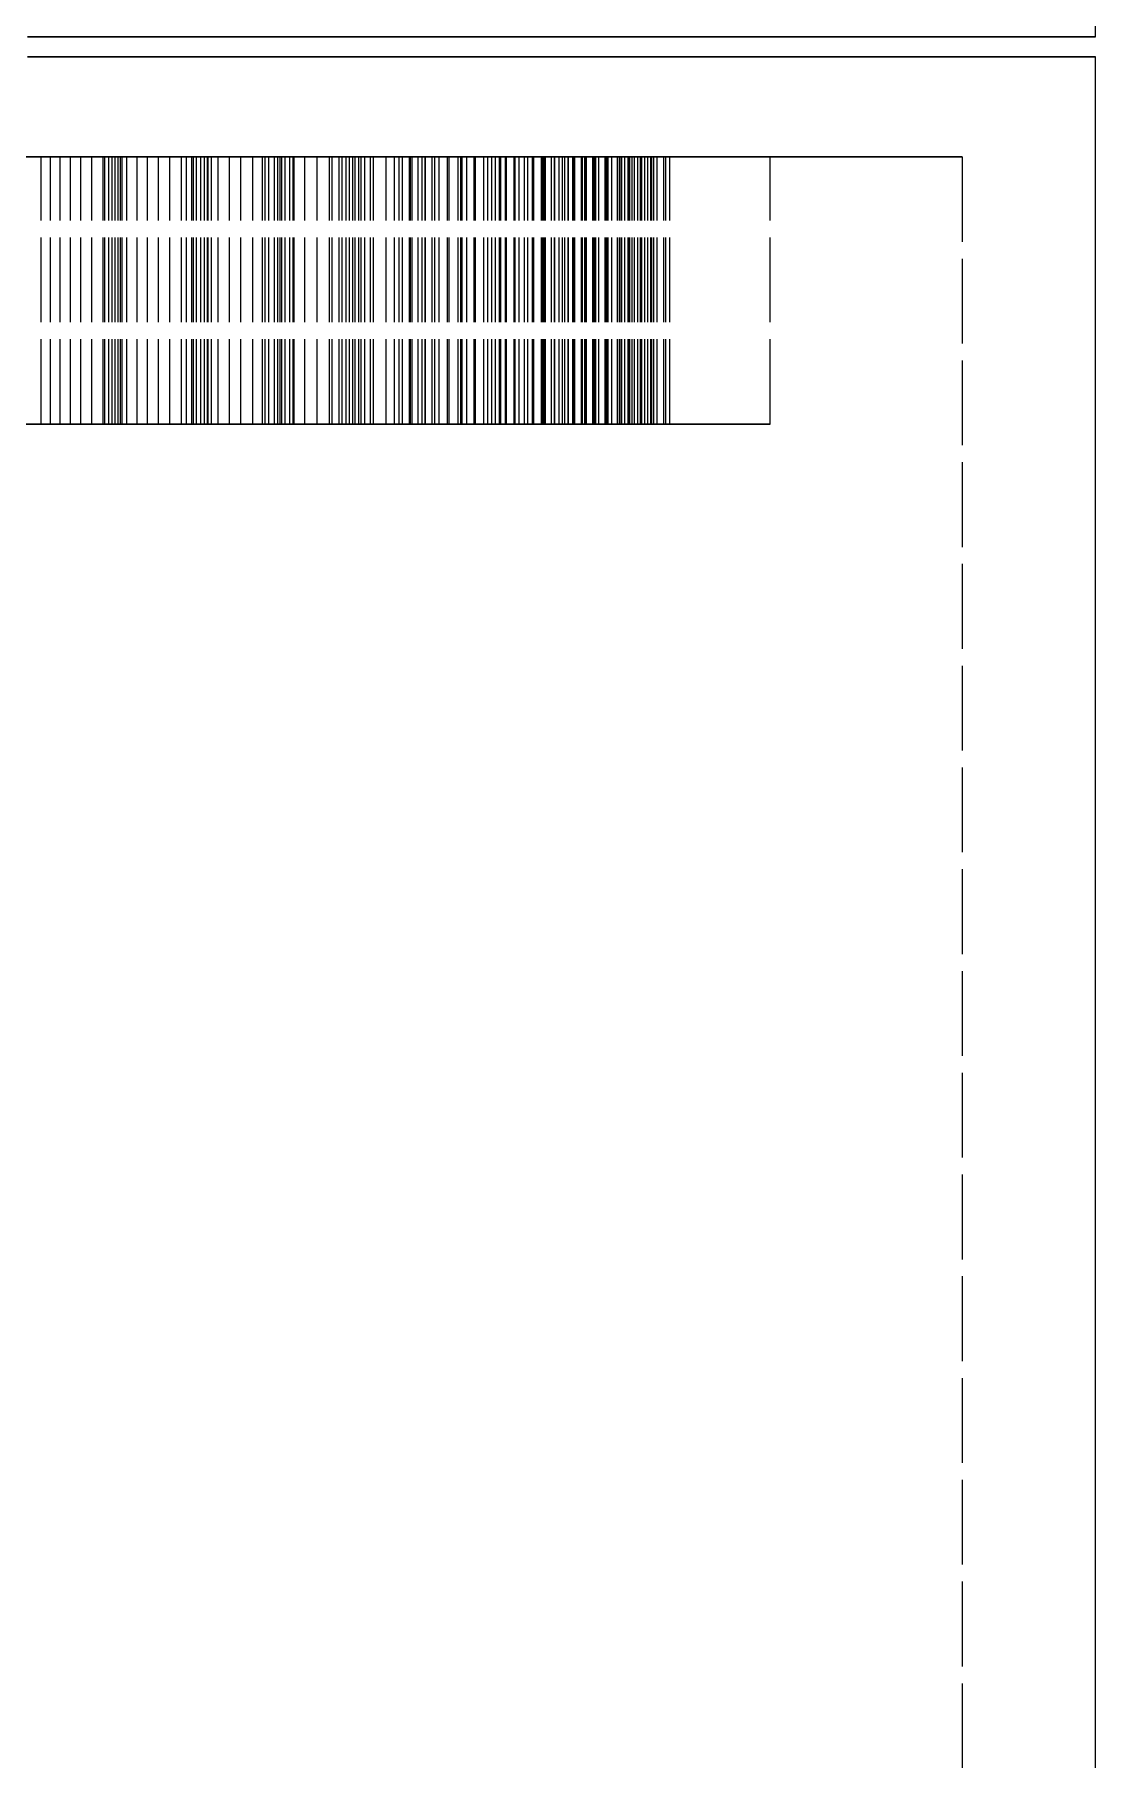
# Model space of a CAD drawing. Header units: millimetres. Extents: x -9 to 221, y -53 to 198.
# Drawn here: x 167.08 to 182.97, y -0.2 to 25.63 of the extents above; entities that cross this region are included whole.
import ezdxf

# ---------------------------------------------------------------- set-up
doc = ezdxf.new("R2010")
doc.units = ezdxf.units.MM
doc.linetypes.add('DASHED', pattern=[1.524, 1.27, -0.254])
doc.layers.add('HIDDEN', color=8, linetype='DASHED')
doc.layers.add('VISIBLE', color=7, linetype='CONTINUOUS')

msp = doc.modelspace()

# ---------------------------------------------------------------- linework, layer by layer
at = {"layer": 'HIDDEN'}
for points in [[(182.975, 25.6), (182.2131, 25.6), (181.45119, 25.6), (180.68929, 25.6), (179.92738, 25.6), (179.16548, 25.6), (178.40357, 25.6), (177.64167, 25.6), (176.87976, 25.6), (176.11786, 25.6), (175.35595, 25.6), (174.59405, 25.6), (173.83214, 25.6), (173.07024, 25.6), (172.30833, 25.6), (171.54643, 25.6), (170.78452, 25.6), (170.02262, 25.6), (169.26071, 25.6), (168.49881, 25.6), (167.7369, 25.6), (166.975, 25.6)], [(182.975, 25.3), (182.2131, 25.3), (181.45119, 25.3), (180.68929, 25.3), (179.92738, 25.3), (179.16548, 25.3), (178.40357, 25.3), (177.64167, 25.3), (176.87976, 25.3), (176.11786, 25.3), (175.35595, 25.3), (174.59405, 25.3), (173.83214, 25.3), (173.07024, 25.3), (172.30833, 25.3), (171.54643, 25.3), (170.78452, 25.3), (170.02262, 25.3), (169.26071, 25.3), (168.49881, 25.3), (167.7369, 25.3), (166.975, 25.3)], [(178.1, 23.8), (177.49286, 23.8), (176.88571, 23.8), (176.27857, 23.8), (175.67143, 23.8), (175.06429, 23.8), (174.45714, 23.8), (173.85, 23.8), (173.24286, 23.8), (172.63571, 23.8), (172.02857, 23.8), (171.42143, 23.8), (170.81429, 23.8), (170.20714, 23.8), (169.6, 23.8), (168.99286, 23.8), (168.38571, 23.8), (167.77857, 23.8), (167.17143, 23.8), (166.56429, 23.8)], [(166.82659, 23.8), (167.18015, 23.8)], [(167.18015, 23.8), (166.82659, 23.8)], [(166.86786, 23.8), (167.17143, 23.8), (167.475, 23.8), (167.77857, 23.8), (168.08214, 23.8), (168.38571, 23.8), (168.68929, 23.8), (168.99286, 23.8), (169.29643, 23.8), (169.6, 23.8), (169.90357, 23.8), (170.20714, 23.8), (170.51071, 23.8), (170.81429, 23.8), (171.11786, 23.8), (171.42143, 23.8), (171.725, 23.8), (172.02857, 23.8), (172.33214, 23.8), (172.63571, 23.8), (172.93929, 23.8), (173.24286, 23.8), (173.54643, 23.8), (173.85, 23.8), (174.15357, 23.8), (174.45714, 23.8), (174.76071, 23.8), (175.06429, 23.8), (175.36786, 23.8), (175.67143, 23.8), (175.975, 23.8), (176.27857, 23.8), (176.58214, 23.8), (176.88571, 23.8), (177.18929, 23.8), (177.49286, 23.8), (177.79643, 23.8), (178.1, 23.8)], [(167.00675, 23.8), (167.35595, 23.8), (167.70516, 23.8), (168.05437, 23.8), (168.40357, 23.8), (168.75278, 23.8), (169.10198, 23.8), (169.45119, 23.8), (169.8004, 23.8), (170.1496, 23.8), (170.49881, 23.8), (170.84802, 23.8), (171.19722, 23.8), (171.54643, 23.8), (171.89563, 23.8), (172.24484, 23.8), (172.59405, 23.8), (172.94325, 23.8), (173.29246, 23.8), (173.64167, 23.8), (173.99087, 23.8), (174.34008, 23.8), (174.68929, 23.8), (175.03849, 23.8), (175.3877, 23.8), (175.7369, 23.8), (176.08611, 23.8), (176.43532, 23.8), (176.78452, 23.8), (177.13373, 23.8), (177.48294, 23.8), (177.83214, 23.8), (178.18135, 23.8), (178.53056, 23.8), (178.87976, 23.8), (179.22897, 23.8), (179.57817, 23.8), (179.92738, 23.8), (180.27659, 23.8), (180.62579, 23.8), (180.975, 23.8)], [(180.975, 23.8), (180.27659, 23.8), (179.57817, 23.8), (178.87976, 23.8), (178.18135, 23.8), (177.48294, 23.8), (176.78452, 23.8), (176.08611, 23.8), (175.3877, 23.8), (174.68929, 23.8), (173.99087, 23.8), (173.29246, 23.8), (172.59405, 23.8), (171.89563, 23.8), (171.19722, 23.8), (170.49881, 23.8), (169.8004, 23.8), (169.10198, 23.8), (168.40357, 23.8), (167.70516, 23.8), (167.00675, 23.8)], [(167.18015, 23.8), (167.31928, 23.8)], [(167.31928, 23.8), (167.18015, 23.8)], [(167.18015, 19.8), (167.18015, 23.8)], [(167.18015, 19.8), (167.18015, 23.8)], [(167.31928, 23.8), (167.46549, 23.8)], [(167.46549, 23.8), (167.31928, 23.8)], [(167.31928, 19.8), (167.31928, 23.8)], [(167.31928, 19.8), (167.31928, 23.8)], [(167.46549, 23.8), (167.6181, 23.8)], [(167.6181, 23.8), (167.46549, 23.8)], [(167.46549, 19.8), (167.46549, 23.8)], [(167.46549, 19.8), (167.46549, 23.8)], [(167.6181, 23.8), (167.77664, 23.8)], [(167.77664, 23.8), (167.6181, 23.8)], [(167.6181, 19.8), (167.6181, 23.8)], [(167.6181, 19.8), (167.6181, 23.8)], [(167.77664, 23.8), (167.94074, 23.8)], [(167.94074, 23.8), (167.77664, 23.8)], [(167.77664, 19.8), (167.77664, 23.8)], [(167.77664, 19.8), (167.77664, 23.8)], [(167.94074, 23.8), (168.11011, 23.8)], [(168.11011, 23.8), (167.94074, 23.8)], [(167.94074, 19.8), (167.94074, 23.8)], [(167.94074, 19.8), (167.94074, 23.8)], [(168.11011, 23.8), (168.39578, 23.8)], [(168.39578, 23.8), (168.11011, 23.8)], [(168.11011, 19.8), (168.11011, 23.8)], [(168.11011, 19.8), (168.11011, 23.8)], [(168.19208, 23.8), (168.13211, 23.8)], [(168.13211, 23.8), (168.46599, 23.8)], [(168.46599, 23.8), (168.13211, 23.8)], [(168.13211, 23.8), (168.19208, 23.8)], [(168.13211, 19.8), (168.13211, 23.8)], [(168.13211, 19.8), (168.13211, 23.8)], [(168.24504, 23.8), (168.19208, 23.8)], [(168.19208, 23.8), (168.24504, 23.8)], [(168.19208, 19.8), (168.19208, 23.8)], [(168.19208, 19.8), (168.19208, 23.8)], [(168.29156, 23.8), (168.24504, 23.8)], [(168.24504, 23.8), (168.29156, 23.8)], [(168.24504, 19.8), (168.24504, 23.8)], [(168.24504, 19.8), (168.24504, 23.8)], [(168.33202, 23.8), (168.29156, 23.8)], [(168.29156, 23.8), (168.33202, 23.8)], [(168.29156, 19.8), (168.29156, 23.8)], [(168.29156, 19.8), (168.29156, 23.8)], [(168.36669, 23.8), (168.33202, 23.8)], [(168.33202, 23.8), (168.36669, 23.8)], [(168.33202, 19.8), (168.33202, 23.8)], [(168.33202, 19.8), (168.33202, 23.8)], [(168.39578, 23.8), (168.36669, 23.8)], [(168.36669, 23.8), (168.39578, 23.8)], [(168.36669, 19.8), (168.36669, 23.8)], [(168.36669, 19.8), (168.36669, 23.8)], [(168.39578, 19.8), (168.39578, 23.8)], [(168.39578, 19.8), (168.39578, 23.8)], [(168.46599, 23.8), (168.6171, 23.8)], [(168.6171, 23.8), (168.46599, 23.8)], [(168.46599, 19.8), (168.46599, 23.8)], [(168.46599, 19.8), (168.46599, 23.8)], [(168.6171, 23.8), (168.77486, 23.8)], [(168.77486, 23.8), (168.6171, 23.8)], [(168.6171, 19.8), (168.6171, 23.8)], [(168.6171, 19.8), (168.6171, 23.8)], [(168.77486, 23.8), (168.93862, 23.8)], [(168.93862, 23.8), (168.77486, 23.8)], [(168.77486, 19.8), (168.77486, 23.8)], [(168.77486, 19.8), (168.77486, 23.8)], [(168.93862, 23.8), (169.10794, 23.8)], [(169.10794, 23.8), (168.93862, 23.8)], [(168.93862, 19.8), (168.93862, 23.8)], [(168.93862, 19.8), (168.93862, 23.8)], [(169.10794, 23.8), (169.28246, 23.8)], [(169.28246, 23.8), (169.10794, 23.8)], [(169.10794, 19.8), (169.10794, 23.8)], [(169.10794, 19.8), (169.10794, 23.8)], [(169.28246, 23.8), (169.46189, 23.8)], [(169.46189, 23.8), (169.28246, 23.8)], [(169.28246, 19.8), (169.28246, 23.8)], [(169.28246, 19.8), (169.28246, 23.8)], [(169.43631, 23.8), (169.3595, 23.8)], [(169.3595, 23.8), (169.67086, 23.8)], [(169.67086, 23.8), (169.3595, 23.8)], [(169.3595, 23.8), (169.43631, 23.8)], [(169.3595, 19.8), (169.3595, 23.8)], [(169.3595, 19.8), (169.3595, 23.8)], [(169.50655, 23.8), (169.43631, 23.8)], [(169.43631, 23.8), (169.50655, 23.8)], [(169.43631, 19.8), (169.43631, 23.8)], [(169.43631, 19.8), (169.43631, 23.8)], [(169.46189, 23.8), (169.73001, 23.8)], [(169.73001, 23.8), (169.46189, 23.8)], [(169.46189, 19.8), (169.46189, 23.8)], [(169.46189, 19.8), (169.46189, 23.8)], [(169.57074, 23.8), (169.50655, 23.8)], [(169.50655, 23.8), (169.57074, 23.8)], [(169.50655, 19.8), (169.50655, 23.8)], [(169.50655, 19.8), (169.50655, 23.8)], [(169.62923, 23.8), (169.57074, 23.8)], [(169.57074, 23.8), (169.62923, 23.8)], [(169.57074, 19.8), (169.57074, 23.8)], [(169.57074, 19.8), (169.57074, 23.8)], [(169.68225, 23.8), (169.62923, 23.8)], [(169.62923, 23.8), (169.68225, 23.8)], [(169.62923, 19.8), (169.62923, 23.8)], [(169.62923, 19.8), (169.62923, 23.8)], [(169.67086, 23.8), (169.83266, 23.8)], [(169.83266, 23.8), (169.67086, 23.8)], [(169.67086, 19.8), (169.67086, 23.8)], [(169.67086, 19.8), (169.67086, 23.8)], [(169.73001, 23.8), (169.68225, 23.8)], [(169.68225, 23.8), (169.73001, 23.8)], [(169.68225, 19.8), (169.68225, 23.8)], [(169.68225, 19.8), (169.68225, 23.8)], [(169.73001, 19.8), (169.73001, 23.8)], [(169.73001, 19.8), (169.73001, 23.8)], [(169.83266, 23.8), (170.00062, 23.8)], [(170.00062, 23.8), (169.83266, 23.8)], [(169.83266, 19.8), (169.83266, 23.8)], [(169.83266, 19.8), (169.83266, 23.8)], [(170.00062, 23.8), (170.17415, 23.8)], [(170.17415, 23.8), (170.00062, 23.8)], [(170.00062, 19.8), (170.00062, 23.8)], [(170.00062, 19.8), (170.00062, 23.8)], [(170.17415, 23.8), (170.3528, 23.8)], [(170.3528, 23.8), (170.17415, 23.8)], [(170.17415, 19.8), (170.17415, 23.8)], [(170.17415, 19.8), (170.17415, 23.8)], [(170.3528, 23.8), (170.53624, 23.8)], [(170.53624, 23.8), (170.3528, 23.8)], [(170.3528, 19.8), (170.3528, 23.8)], [(170.3528, 19.8), (170.3528, 23.8)], [(170.59129, 23.8), (170.4983, 23.8)], [(170.4983, 23.8), (170.78447, 23.8)], [(170.78447, 23.8), (170.4983, 23.8)], [(170.4983, 23.8), (170.59129, 23.8)], [(170.4983, 19.8), (170.4983, 23.8)], [(170.4983, 19.8), (170.4983, 23.8)], [(170.53624, 23.8), (170.7242, 23.8)], [(170.7242, 23.8), (170.53624, 23.8)], [(170.53624, 19.8), (170.53624, 23.8)], [(170.53624, 19.8), (170.53624, 23.8)], [(170.67821, 23.8), (170.59129, 23.8)], [(170.59129, 23.8), (170.67821, 23.8)], [(170.59129, 19.8), (170.59129, 23.8)], [(170.59129, 19.8), (170.59129, 23.8)], [(170.75952, 23.8), (170.67821, 23.8)], [(170.67821, 23.8), (170.75952, 23.8)], [(170.67821, 19.8), (170.67821, 23.8)], [(170.67821, 19.8), (170.67821, 23.8)], [(170.7242, 23.8), (170.97249, 23.8)], [(170.97249, 23.8), (170.7242, 23.8)], [(170.7242, 19.8), (170.7242, 23.8)], [(170.7242, 19.8), (170.7242, 23.8)], [(170.83554, 23.8), (170.75952, 23.8)], [(170.75952, 23.8), (170.83554, 23.8)], [(170.75952, 19.8), (170.75952, 23.8)], [(170.75952, 19.8), (170.75952, 23.8)], [(170.78447, 23.8), (170.95558, 23.8)], [(170.95558, 23.8), (170.78447, 23.8)], [(170.78447, 19.8), (170.78447, 23.8)], [(170.78447, 19.8), (170.78447, 23.8)], [(170.90647, 23.8), (170.83554, 23.8)], [(170.83554, 23.8), (170.90647, 23.8)], [(170.83554, 19.8), (170.83554, 23.8)], [(170.83554, 19.8), (170.83554, 23.8)], [(170.97249, 23.8), (170.90647, 23.8)], [(170.90647, 23.8), (170.97249, 23.8)], [(170.90647, 19.8), (170.90647, 23.8)], [(170.90647, 19.8), (170.90647, 23.8)], [(170.95558, 23.8), (171.13232, 23.8)], [(171.13232, 23.8), (170.95558, 23.8)], [(170.95558, 19.8), (170.95558, 23.8)], [(170.95558, 19.8), (170.95558, 23.8)], [(170.97249, 19.8), (170.97249, 23.8)], [(170.97249, 19.8), (170.97249, 23.8)], [(171.13232, 23.8), (171.31412, 23.8)], [(171.31412, 23.8), (171.13232, 23.8)], [(171.13232, 19.8), (171.13232, 23.8)], [(171.13232, 19.8), (171.13232, 23.8)], [(171.31412, 23.8), (171.50058, 23.8)], [(171.50058, 23.8), (171.31412, 23.8)], [(171.31412, 19.8), (171.31412, 23.8)], [(171.31412, 19.8), (171.31412, 23.8)], [(171.50058, 23.8), (171.69138, 23.8)], [(171.69138, 23.8), (171.50058, 23.8)], [(171.50058, 19.8), (171.50058, 23.8)], [(171.50058, 19.8), (171.50058, 23.8)], [(171.64717, 23.8), (171.53878, 23.8)], [(171.53878, 23.8), (171.79733, 23.8)], [(171.79733, 23.8), (171.53878, 23.8)], [(171.53878, 23.8), (171.64717, 23.8)], [(171.53878, 19.8), (171.53878, 23.8)], [(171.53878, 19.8), (171.53878, 23.8)], [(171.75003, 23.8), (171.64717, 23.8)], [(171.64717, 23.8), (171.75003, 23.8)], [(171.64717, 19.8), (171.64717, 23.8)], [(171.64717, 19.8), (171.64717, 23.8)], [(171.69138, 23.8), (171.88626, 23.8)], [(171.88626, 23.8), (171.69138, 23.8)], [(171.69138, 19.8), (171.69138, 23.8)], [(171.69138, 19.8), (171.69138, 23.8)], [(171.84776, 23.8), (171.75003, 23.8)], [(171.75003, 23.8), (171.84776, 23.8)], [(171.75003, 19.8), (171.75003, 23.8)], [(171.75003, 19.8), (171.75003, 23.8)], [(171.79733, 23.8), (171.97629, 23.8)], [(171.97629, 23.8), (171.79733, 23.8)], [(171.79733, 19.8), (171.79733, 23.8)], [(171.79733, 19.8), (171.79733, 23.8)], [(171.94065, 23.8), (171.84776, 23.8)], [(171.84776, 23.8), (171.94065, 23.8)], [(171.84776, 19.8), (171.84776, 23.8)], [(171.84776, 19.8), (171.84776, 23.8)], [(171.88626, 23.8), (172.11262, 23.8)], [(172.11262, 23.8), (171.88626, 23.8)], [(171.88626, 19.8), (171.88626, 23.8)], [(171.88626, 19.8), (171.88626, 23.8)], [(172.02889, 23.8), (171.94065, 23.8)], [(171.94065, 23.8), (172.02889, 23.8)], [(171.94065, 19.8), (171.94065, 23.8)], [(171.94065, 19.8), (171.94065, 23.8)], [(171.97629, 23.8), (172.16029, 23.8)], [(172.16029, 23.8), (171.97629, 23.8)], [(171.97629, 19.8), (171.97629, 23.8)], [(171.97629, 19.8), (171.97629, 23.8)], [(172.11262, 23.8), (172.02889, 23.8)], [(172.02889, 23.8), (172.11262, 23.8)], [(172.02889, 19.8), (172.02889, 23.8)], [(172.02889, 19.8), (172.02889, 23.8)], [(172.11262, 19.8), (172.11262, 23.8)], [(172.11262, 19.8), (172.11262, 23.8)], [(172.16029, 23.8), (172.34882, 23.8)], [(172.34882, 23.8), (172.16029, 23.8)], [(172.16029, 19.8), (172.16029, 23.8)], [(172.16029, 19.8), (172.16029, 23.8)], [(172.34882, 23.8), (172.5415, 23.8)], [(172.5415, 23.8), (172.34882, 23.8)], [(172.34882, 19.8), (172.34882, 23.8)], [(172.34882, 19.8), (172.34882, 23.8)], [(172.59493, 23.8), (172.47208, 23.8)], [(172.47208, 23.8), (172.70079, 23.8)], [(172.70079, 23.8), (172.47208, 23.8)], [(172.47208, 23.8), (172.59493, 23.8)], [(172.47208, 19.8), (172.47208, 23.8)], [(172.47208, 19.8), (172.47208, 23.8)], [(172.5415, 23.8), (172.73803, 23.8)], [(172.73803, 23.8), (172.5415, 23.8)], [(172.5415, 19.8), (172.5415, 23.8)], [(172.5415, 19.8), (172.5415, 23.8)], [(172.71285, 23.8), (172.59493, 23.8)], [(172.59493, 23.8), (172.71285, 23.8)], [(172.59493, 19.8), (172.59493, 23.8)], [(172.59493, 19.8), (172.59493, 23.8)], [(172.70079, 23.8), (172.88608, 23.8)], [(172.88608, 23.8), (172.70079, 23.8)], [(172.70079, 19.8), (172.70079, 23.8)], [(172.70079, 19.8), (172.70079, 23.8)], [(172.82618, 23.8), (172.71285, 23.8)], [(172.71285, 23.8), (172.82618, 23.8)], [(172.71285, 19.8), (172.71285, 23.8)], [(172.71285, 19.8), (172.71285, 23.8)], [(172.73803, 23.8), (172.93818, 23.8)], [(172.93818, 23.8), (172.73803, 23.8)], [(172.73803, 19.8), (172.73803, 23.8)], [(172.73803, 19.8), (172.73803, 23.8)], [(172.93516, 23.8), (172.82618, 23.8)], [(172.82618, 23.8), (172.93516, 23.8)], [(172.82618, 19.8), (172.82618, 23.8)], [(172.82618, 19.8), (172.82618, 23.8)], [(172.88608, 23.8), (173.07578, 23.8)], [(173.07578, 23.8), (172.88608, 23.8)], [(172.88608, 19.8), (172.88608, 23.8)], [(172.88608, 19.8), (172.88608, 23.8)], [(173.03995, 23.8), (172.93516, 23.8)], [(172.93516, 23.8), (173.03995, 23.8)], [(172.93516, 19.8), (172.93516, 23.8)], [(172.93516, 19.8), (172.93516, 23.8)], [(172.93818, 23.8), (173.14065, 23.8)], [(173.14065, 23.8), (172.93818, 23.8)], [(172.93818, 19.8), (172.93818, 23.8)], [(172.93818, 19.8), (172.93818, 23.8)], [(173.14065, 23.8), (173.03995, 23.8)], [(173.03995, 23.8), (173.14065, 23.8)], [(173.03995, 19.8), (173.03995, 23.8)], [(173.03995, 19.8), (173.03995, 23.8)], [(173.07578, 23.8), (173.26943, 23.8)], [(173.26943, 23.8), (173.07578, 23.8)], [(173.07578, 19.8), (173.07578, 23.8)], [(173.07578, 19.8), (173.07578, 23.8)], [(173.14065, 19.8), (173.14065, 23.8)], [(173.14065, 19.8), (173.14065, 23.8)], [(173.26943, 23.8), (173.46668, 23.8)], [(173.46668, 23.8), (173.26943, 23.8)], [(173.26943, 19.8), (173.26943, 23.8)], [(173.26943, 19.8), (173.26943, 23.8)], [(173.42649, 23.8), (173.29022, 23.8)], [(173.29022, 23.8), (173.48715, 23.8)], [(173.48715, 23.8), (173.29022, 23.8)], [(173.29022, 23.8), (173.42649, 23.8)], [(173.29022, 19.8), (173.29022, 23.8)], [(173.29022, 19.8), (173.29022, 23.8)], [(173.55846, 23.8), (173.42649, 23.8)], [(173.42649, 23.8), (173.55846, 23.8)], [(173.42649, 19.8), (173.42649, 23.8)], [(173.42649, 19.8), (173.42649, 23.8)], [(173.46668, 23.8), (173.66726, 23.8)], [(173.66726, 23.8), (173.46668, 23.8)], [(173.46668, 19.8), (173.46668, 23.8)], [(173.46668, 19.8), (173.46668, 23.8)], [(173.48715, 23.8), (173.67718, 23.8)], [(173.67718, 23.8), (173.48715, 23.8)], [(173.48715, 19.8), (173.48715, 23.8)], [(173.48715, 19.8), (173.48715, 23.8)], [(173.68642, 23.8), (173.55846, 23.8)], [(173.55846, 23.8), (173.68642, 23.8)], [(173.55846, 19.8), (173.55846, 23.8)], [(173.55846, 19.8), (173.55846, 23.8)], [(173.66726, 23.8), (173.87096, 23.8)], [(173.87096, 23.8), (173.66726, 23.8)], [(173.66726, 19.8), (173.66726, 23.8)], [(173.66726, 19.8), (173.66726, 23.8)], [(173.67718, 23.8), (173.87096, 23.8)], [(173.87096, 23.8), (173.67718, 23.8)], [(173.67718, 19.8), (173.67718, 23.8)], [(173.67718, 19.8), (173.67718, 23.8)], [(173.81055, 23.8), (173.68642, 23.8)], [(173.68642, 23.8), (173.81055, 23.8)], [(173.68642, 19.8), (173.68642, 23.8)], [(173.68642, 19.8), (173.68642, 23.8)], [(173.931, 23.8), (173.81055, 23.8)], [(173.81055, 23.8), (173.931, 23.8)], [(173.81055, 19.8), (173.81055, 23.8)], [(173.81055, 19.8), (173.81055, 23.8)], [(173.87096, 23.8), (174.04783, 23.8)], [(173.87096, 23.8), (174.06807, 23.8)], [(174.06807, 23.8), (173.87096, 23.8)], [(174.04783, 23.8), (173.87096, 23.8)], [(173.87096, 19.8), (173.87096, 23.8)], [(173.87096, 19.8), (173.87096, 23.8)], [(173.87096, 19.8), (173.87096, 23.8)], [(173.87096, 19.8), (173.87096, 23.8)], [(174.04783, 23.8), (173.931, 23.8)], [(173.931, 23.8), (174.04783, 23.8)], [(173.931, 19.8), (173.931, 23.8)], [(173.931, 19.8), (173.931, 23.8)], [(174.13476, 23.8), (173.98623, 23.8)], [(173.98623, 23.8), (174.1497, 23.8)], [(174.1497, 23.8), (173.98623, 23.8)], [(173.98623, 23.8), (174.13476, 23.8)], [(173.98623, 19.8), (173.98623, 23.8)], [(173.98623, 19.8), (173.98623, 23.8)], [(174.04783, 19.8), (174.04783, 23.8)], [(174.04783, 19.8), (174.04783, 23.8)], [(174.06807, 23.8), (174.26822, 23.8)], [(174.26822, 23.8), (174.06807, 23.8)], [(174.06807, 19.8), (174.06807, 23.8)], [(174.06807, 19.8), (174.06807, 23.8)], [(174.27965, 23.8), (174.13476, 23.8)], [(174.13476, 23.8), (174.27965, 23.8)], [(174.13476, 19.8), (174.13476, 23.8)], [(174.13476, 19.8), (174.13476, 23.8)], [(174.1497, 23.8), (174.34285, 23.8)], [(174.34285, 23.8), (174.1497, 23.8)], [(174.1497, 19.8), (174.1497, 23.8)], [(174.1497, 19.8), (174.1497, 23.8)], [(174.26822, 23.8), (174.47115, 23.8)], [(174.47115, 23.8), (174.26822, 23.8)], [(174.26822, 19.8), (174.26822, 23.8)], [(174.26822, 19.8), (174.26822, 23.8)], [(174.42115, 23.8), (174.27965, 23.8)], [(174.27965, 23.8), (174.42115, 23.8)], [(174.27965, 19.8), (174.27965, 23.8)], [(174.27965, 19.8), (174.27965, 23.8)], [(174.34285, 23.8), (174.53905, 23.8)], [(174.53905, 23.8), (174.34285, 23.8)], [(174.34285, 19.8), (174.34285, 23.8)], [(174.34285, 19.8), (174.34285, 23.8)], [(174.55938, 23.8), (174.42115, 23.8)], [(174.42115, 23.8), (174.55938, 23.8)], [(174.42115, 19.8), (174.42115, 23.8)], [(174.42115, 19.8), (174.42115, 23.8)], [(174.47115, 23.8), (174.67666, 23.8)], [(174.67666, 23.8), (174.47115, 23.8)], [(174.47115, 19.8), (174.47115, 23.8)], [(174.47115, 19.8), (174.47115, 23.8)], [(174.53905, 23.8), (174.73795, 23.8)], [(174.73795, 23.8), (174.53905, 23.8)], [(174.53905, 19.8), (174.53905, 23.8)], [(174.53905, 19.8), (174.53905, 23.8)], [(174.71369, 23.8), (174.55417, 23.8)], [(174.55417, 23.8), (174.68278, 23.8)], [(174.68278, 23.8), (174.55417, 23.8)], [(174.55417, 23.8), (174.71369, 23.8)], [(174.55417, 19.8), (174.55417, 23.8)], [(174.55417, 19.8), (174.55417, 23.8)], [(174.69445, 23.8), (174.55938, 23.8)], [(174.55938, 23.8), (174.69445, 23.8)], [(174.55938, 19.8), (174.55938, 23.8)], [(174.55938, 19.8), (174.55938, 23.8)], [(174.67666, 23.8), (174.82642, 23.8)], [(174.82642, 23.8), (174.67666, 23.8)], [(174.67666, 19.8), (174.67666, 23.8)], [(174.67666, 19.8), (174.67666, 23.8)], [(174.68278, 23.8), (174.87741, 23.8)], [(174.87741, 23.8), (174.68278, 23.8)], [(174.68278, 19.8), (174.68278, 23.8)], [(174.68278, 19.8), (174.68278, 23.8)], [(174.82642, 23.8), (174.69445, 23.8)], [(174.69445, 23.8), (174.82642, 23.8)], [(174.69445, 19.8), (174.69445, 23.8)], [(174.69445, 19.8), (174.69445, 23.8)], [(174.87027, 23.8), (174.71369, 23.8)], [(174.71369, 23.8), (174.87027, 23.8)], [(174.71369, 19.8), (174.71369, 23.8)], [(174.71369, 19.8), (174.71369, 23.8)], [(174.73795, 23.8), (174.93928, 23.8)], [(174.93928, 23.8), (174.73795, 23.8)], [(174.73795, 19.8), (174.73795, 23.8)], [(174.73795, 19.8), (174.73795, 23.8)], [(174.82642, 19.8), (174.82642, 23.8)], [(174.82642, 19.8), (174.82642, 23.8)], [(175.02409, 23.8), (174.87027, 23.8)], [(174.87027, 23.8), (175.02409, 23.8)], [(174.87027, 19.8), (174.87027, 23.8)], [(174.87027, 19.8), (174.87027, 23.8)], [(174.87741, 23.8), (175.07436, 23.8)], [(175.07436, 23.8), (174.87741, 23.8)], [(174.87741, 19.8), (174.87741, 23.8)], [(174.87741, 19.8), (174.87741, 23.8)], [(174.93928, 23.8), (175.14282, 23.8)], [(175.14282, 23.8), (174.93928, 23.8)], [(174.93928, 19.8), (174.93928, 23.8)], [(174.93928, 19.8), (174.93928, 23.8)], [(175.15834, 23.8), (174.98919, 23.8)], [(174.98919, 23.8), (175.08185, 23.8)], [(175.08185, 23.8), (174.98919, 23.8)], [(174.98919, 23.8), (175.15834, 23.8)], [(174.98919, 19.8), (174.98919, 23.8)], [(174.98919, 19.8), (174.98919, 23.8)], [(175.17525, 23.8), (175.02409, 23.8)], [(175.02409, 23.8), (175.17525, 23.8)], [(175.02409, 19.8), (175.02409, 23.8)], [(175.02409, 19.8), (175.02409, 23.8)], [(175.07436, 23.8), (175.27334, 23.8)], [(175.27334, 23.8), (175.07436, 23.8)], [(175.07436, 19.8), (175.07436, 23.8)], [(175.07436, 19.8), (175.07436, 23.8)], [(175.08185, 23.8), (175.27629, 23.8)], [(175.27629, 23.8), (175.08185, 23.8)], [(175.08185, 19.8), (175.08185, 23.8)], [(175.08185, 19.8), (175.08185, 23.8)], [(175.14282, 23.8), (175.34839, 23.8)], [(175.34839, 23.8), (175.14282, 23.8)], [(175.14282, 19.8), (175.14282, 23.8)], [(175.14282, 19.8), (175.14282, 23.8)], [(175.32528, 23.8), (175.15834, 23.8)], [(175.15834, 23.8), (175.32528, 23.8)], [(175.15834, 19.8), (175.15834, 23.8)], [(175.15834, 19.8), (175.15834, 23.8)], [(175.3238, 23.8), (175.17525, 23.8)], [(175.17525, 23.8), (175.3238, 23.8)], [(175.17525, 19.8), (175.17525, 23.8)], [(175.17525, 19.8), (175.17525, 23.8)], [(175.27334, 23.8), (175.47414, 23.8)], [(175.47414, 23.8), (175.27334, 23.8)], [(175.27334, 19.8), (175.27334, 23.8)], [(175.27334, 19.8), (175.27334, 23.8)], [(175.27629, 23.8), (175.47231, 23.8)], [(175.47231, 23.8), (175.27629, 23.8)], [(175.27629, 19.8), (175.27629, 23.8)], [(175.27629, 19.8), (175.27629, 23.8)], [(175.46492, 23.8), (175.28759, 23.8)], [(175.28759, 23.8), (175.3435, 23.8)], [(175.3435, 23.8), (175.28759, 23.8)], [(175.28759, 23.8), (175.46492, 23.8)], [(175.28759, 19.8), (175.28759, 23.8)], [(175.28759, 19.8), (175.28759, 23.8)], [(175.46976, 23.8), (175.3238, 23.8)], [(175.3238, 23.8), (175.46976, 23.8)], [(175.3238, 19.8), (175.3238, 23.8)], [(175.3238, 19.8), (175.3238, 23.8)], [(175.49011, 23.8), (175.32528, 23.8)], [(175.32528, 23.8), (175.49011, 23.8)], [(175.32528, 19.8), (175.32528, 23.8)], [(175.32528, 19.8), (175.32528, 23.8)], [(175.3435, 23.8), (175.53609, 23.8)], [(175.53609, 23.8), (175.3435, 23.8)], [(175.3435, 19.8), (175.3435, 23.8)], [(175.3435, 19.8), (175.3435, 23.8)], [(175.34839, 23.8), (175.46976, 23.8)], [(175.46976, 23.8), (175.34839, 23.8)], [(175.34839, 19.8), (175.34839, 23.8)], [(175.34839, 19.8), (175.34839, 23.8)], [(175.63081, 23.8), (175.44681, 23.8)], [(175.44681, 23.8), (175.4655, 23.8)], [(175.4655, 23.8), (175.44681, 23.8)], [(175.44681, 23.8), (175.63081, 23.8)], [(175.44681, 19.8), (175.44681, 23.8)], [(175.44681, 19.8), (175.44681, 23.8)], [(175.64079, 23.8), (175.46492, 23.8)], [(175.46492, 23.8), (175.64079, 23.8)], [(175.46492, 19.8), (175.46492, 23.8)], [(175.46492, 19.8), (175.46492, 23.8)], [(175.4655, 23.8), (175.6546, 23.8)], [(175.6546, 23.8), (175.4655, 23.8)], [(175.4655, 19.8), (175.4655, 23.8)], [(175.4655, 19.8), (175.4655, 23.8)], [(175.46976, 19.8), (175.46976, 23.8)], [(175.46976, 19.8), (175.46976, 23.8)], [(175.47231, 23.8), (175.66968, 23.8)], [(175.66968, 23.8), (175.47231, 23.8)], [(175.47231, 19.8), (175.47231, 23.8)], [(175.47231, 19.8), (175.47231, 23.8)], [(175.47414, 23.8), (175.67655, 23.8)], [(175.67655, 23.8), (175.47414, 23.8)], [(175.47414, 19.8), (175.47414, 23.8)], [(175.47414, 19.8), (175.47414, 23.8)], [(175.6529, 23.8), (175.49011, 23.8)], [(175.49011, 23.8), (175.6529, 23.8)], [(175.49011, 19.8), (175.49011, 23.8)], [(175.49011, 19.8), (175.49011, 23.8)], [(175.53609, 23.8), (175.72951, 23.8)], [(175.72951, 23.8), (175.53609, 23.8)], [(175.53609, 19.8), (175.53609, 23.8)], [(175.53609, 19.8), (175.53609, 23.8)], [(175.81411, 23.8), (175.63081, 23.8)], [(175.63081, 23.8), (175.81411, 23.8)], [(175.63081, 19.8), (175.63081, 23.8)], [(175.63081, 19.8), (175.63081, 23.8)], [(175.81523, 23.8), (175.64079, 23.8)], [(175.64079, 23.8), (175.81523, 23.8)], [(175.64079, 19.8), (175.64079, 23.8)], [(175.64079, 19.8), (175.64079, 23.8)], [(175.81365, 23.8), (175.6529, 23.8)], [(175.6529, 23.8), (175.81365, 23.8)], [(175.6529, 19.8), (175.6529, 23.8)], [(175.6529, 19.8), (175.6529, 23.8)], [(175.6546, 23.8), (175.84377, 23.8)], [(175.84377, 23.8), (175.6546, 23.8)], [(175.6546, 19.8), (175.6546, 23.8)], [(175.6546, 19.8), (175.6546, 23.8)], [(175.66968, 23.8), (175.86823, 23.8)], [(175.86823, 23.8), (175.66968, 23.8)], [(175.66968, 19.8), (175.66968, 23.8)], [(175.66968, 19.8), (175.66968, 23.8)], [(175.67655, 23.8), (175.88043, 23.8)], [(175.88043, 23.8), (175.67655, 23.8)], [(175.67655, 19.8), (175.67655, 23.8)], [(175.67655, 19.8), (175.67655, 23.8)], [(175.72951, 23.8), (175.92359, 23.8)], [(175.92359, 23.8), (175.72951, 23.8)], [(175.72951, 19.8), (175.72951, 23.8)], [(175.72951, 19.8), (175.72951, 23.8)], [(175.97238, 23.8), (175.81365, 23.8)], [(175.81365, 23.8), (175.97238, 23.8)], [(175.81365, 19.8), (175.81365, 23.8)], [(175.81365, 19.8), (175.81365, 23.8)], [(175.99668, 23.8), (175.81411, 23.8)], [(175.81411, 23.8), (175.99668, 23.8)], [(175.81411, 19.8), (175.81411, 23.8)], [(175.81411, 19.8), (175.81411, 23.8)], [(175.98826, 23.8), (175.81523, 23.8)], [(175.81523, 23.8), (175.98826, 23.8)], [(175.81523, 19.8), (175.81523, 23.8)], [(175.81523, 19.8), (175.81523, 23.8)], [(175.84377, 23.8), (176.0329, 23.8)], [(176.0329, 23.8), (175.84377, 23.8)], [(175.84377, 19.8), (175.84377, 23.8)], [(175.84377, 19.8), (175.84377, 23.8)], [(175.86823, 23.8), (176.0678, 23.8)], [(176.0678, 23.8), (175.86823, 23.8)], [(175.86823, 19.8), (175.86823, 23.8)], [(175.86823, 19.8), (175.86823, 23.8)], [(175.88043, 23.8), (175.97238, 23.8)], [(175.97238, 23.8), (175.88043, 23.8)], [(175.88043, 19.8), (175.88043, 23.8)], [(175.88043, 19.8), (175.88043, 23.8)], [(175.92359, 23.8), (176.1182, 23.8)], [(176.1182, 23.8), (175.92359, 23.8)], [(175.92359, 19.8), (175.92359, 23.8)], [(175.92359, 19.8), (175.92359, 23.8)], [(175.97238, 19.8), (175.97238, 23.8)], [(175.97238, 19.8), (175.97238, 23.8)], [(176.15985, 23.8), (175.98826, 23.8)], [(175.98826, 23.8), (176.15985, 23.8)], [(175.98826, 19.8), (175.98826, 23.8)], [(175.98826, 19.8), (175.98826, 23.8)], [(176.17847, 23.8), (175.99668, 23.8)], [(175.99668, 23.8), (176.17847, 23.8)], [(175.99668, 19.8), (175.99668, 23.8)], [(175.99668, 19.8), (175.99668, 23.8)], [(176.0329, 23.8), (176.22191, 23.8)], [(176.22191, 23.8), (176.0329, 23.8)], [(176.0329, 19.8), (176.0329, 23.8)], [(176.0329, 19.8), (176.0329, 23.8)], [(176.0678, 23.8), (176.26825, 23.8)], [(176.26825, 23.8), (176.0678, 23.8)], [(176.0678, 19.8), (176.0678, 23.8)], [(176.0678, 19.8), (176.0678, 23.8)], [(176.1182, 23.8), (176.31321, 23.8)], [(176.31321, 23.8), (176.1182, 23.8)], [(176.1182, 19.8), (176.1182, 23.8)], [(176.1182, 19.8), (176.1182, 23.8)], [(176.32998, 23.8), (176.15985, 23.8)], [(176.15985, 23.8), (176.32998, 23.8)], [(176.15985, 19.8), (176.15985, 23.8)], [(176.15985, 19.8), (176.15985, 23.8)], [(176.35944, 23.8), (176.17847, 23.8)], [(176.17847, 23.8), (176.35944, 23.8)], [(176.17847, 19.8), (176.17847, 23.8)], [(176.17847, 19.8), (176.17847, 23.8)], [(176.22191, 23.8), (176.4107, 23.8)], [(176.4107, 23.8), (176.22191, 23.8)], [(176.22191, 19.8), (176.22191, 23.8)], [(176.22191, 19.8), (176.22191, 23.8)], [(176.26825, 23.8), (176.32998, 23.8)], [(176.32998, 23.8), (176.26825, 23.8)], [(176.26825, 19.8), (176.26825, 23.8)], [(176.26825, 19.8), (176.26825, 23.8)], [(176.31321, 23.8), (176.50852, 23.8)], [(176.50852, 23.8), (176.31321, 23.8)], [(176.31321, 19.8), (176.31321, 23.8)], [(176.31321, 19.8), (176.31321, 23.8)], [(176.32998, 19.8), (176.32998, 23.8)], [(176.32998, 19.8), (176.32998, 23.8)], [(176.53952, 23.8), (176.35944, 23.8)], [(176.35944, 23.8), (176.53952, 23.8)], [(176.35944, 19.8), (176.35944, 23.8)], [(176.35944, 19.8), (176.35944, 23.8)], [(176.4107, 23.8), (176.5992, 23.8)], [(176.5992, 23.8), (176.4107, 23.8)], [(176.4107, 19.8), (176.4107, 23.8)], [(176.4107, 19.8), (176.4107, 23.8)], [(176.50852, 23.8), (176.53952, 23.8)], [(176.53952, 23.8), (176.50852, 23.8)], [(176.50852, 19.8), (176.50852, 23.8)], [(176.50852, 19.8), (176.50852, 23.8)], [(176.53952, 19.8), (176.53952, 23.8)], [(176.53952, 19.8), (176.53952, 23.8)], [(176.5992, 19.8), (176.5992, 23.8)], [(176.5992, 19.8), (176.5992, 23.8)], [(178.1, 19.8), (178.1, 23.8)], [(180.975, 23.8), (180.975, -15.2)], [(178.1, 19.8), (177.49286, 19.8), (176.88571, 19.8), (176.27857, 19.8), (175.67143, 19.8), (175.06429, 19.8), (174.45714, 19.8), (173.85, 19.8), (173.24286, 19.8), (172.63571, 19.8), (172.02857, 19.8), (171.42143, 19.8), (170.81429, 19.8), (170.20714, 19.8), (169.6, 19.8), (168.99286, 19.8), (168.38571, 19.8), (167.77857, 19.8), (167.17143, 19.8), (166.56429, 19.8)], [(166.82659, 19.8), (167.18015, 19.8)], [(167.18015, 19.8), (166.82659, 19.8)], [(166.86786, 19.8), (167.17143, 19.8), (167.475, 19.8), (167.77857, 19.8), (168.08214, 19.8), (168.38571, 19.8), (168.68929, 19.8), (168.99286, 19.8), (169.29643, 19.8), (169.6, 19.8), (169.90357, 19.8), (170.20714, 19.8), (170.51071, 19.8), (170.81429, 19.8), (171.11786, 19.8), (171.42143, 19.8), (171.725, 19.8), (172.02857, 19.8), (172.33214, 19.8), (172.63571, 19.8), (172.93929, 19.8), (173.24286, 19.8), (173.54643, 19.8), (173.85, 19.8), (174.15357, 19.8), (174.45714, 19.8), (174.76071, 19.8), (175.06429, 19.8), (175.36786, 19.8), (175.67143, 19.8), (175.975, 19.8), (176.27857, 19.8), (176.58214, 19.8), (176.88571, 19.8), (177.18929, 19.8), (177.49286, 19.8), (177.79643, 19.8), (178.1, 19.8)], [(167.18015, 19.8), (167.31928, 19.8)], [(167.31928, 19.8), (167.18015, 19.8)], [(167.31928, 19.8), (167.46549, 19.8)], [(167.46549, 19.8), (167.31928, 19.8)], [(167.46549, 19.8), (167.6181, 19.8)], [(167.6181, 19.8), (167.46549, 19.8)], [(167.6181, 19.8), (167.77664, 19.8)], [(167.77664, 19.8), (167.6181, 19.8)], [(167.77664, 19.8), (167.94074, 19.8)], [(167.94074, 19.8), (167.77664, 19.8)], [(167.94074, 19.8), (168.11011, 19.8)], [(168.11011, 19.8), (167.94074, 19.8)], [(168.11011, 19.8), (168.39578, 19.8)], [(168.39578, 19.8), (168.11011, 19.8)], [(168.19208, 19.8), (168.13211, 19.8)], [(168.13211, 19.8), (168.46599, 19.8)], [(168.46599, 19.8), (168.13211, 19.8)], [(168.13211, 19.8), (168.19208, 19.8)], [(168.24504, 19.8), (168.19208, 19.8)], [(168.19208, 19.8), (168.24504, 19.8)], [(168.29156, 19.8), (168.24504, 19.8)], [(168.24504, 19.8), (168.29156, 19.8)], [(168.33202, 19.8), (168.29156, 19.8)], [(168.29156, 19.8), (168.33202, 19.8)], [(168.36669, 19.8), (168.33202, 19.8)], [(168.33202, 19.8), (168.36669, 19.8)], [(168.39578, 19.8), (168.36669, 19.8)], [(168.36669, 19.8), (168.39578, 19.8)], [(168.46599, 19.8), (168.6171, 19.8)], [(168.6171, 19.8), (168.46599, 19.8)], [(168.6171, 19.8), (168.77486, 19.8)], [(168.77486, 19.8), (168.6171, 19.8)], [(168.77486, 19.8), (168.93862, 19.8)], [(168.93862, 19.8), (168.77486, 19.8)], [(168.93862, 19.8), (169.10794, 19.8)], [(169.10794, 19.8), (168.93862, 19.8)], [(169.10794, 19.8), (169.28246, 19.8)], [(169.28246, 19.8), (169.10794, 19.8)], [(169.28246, 19.8), (169.46189, 19.8)], [(169.46189, 19.8), (169.28246, 19.8)], [(169.43631, 19.8), (169.3595, 19.8)], [(169.3595, 19.8), (169.67086, 19.8)], [(169.67086, 19.8), (169.3595, 19.8)], [(169.3595, 19.8), (169.43631, 19.8)], [(169.50655, 19.8), (169.43631, 19.8)], [(169.43631, 19.8), (169.50655, 19.8)], [(169.46189, 19.8), (169.73001, 19.8)], [(169.73001, 19.8), (169.46189, 19.8)], [(169.57074, 19.8), (169.50655, 19.8)], [(169.50655, 19.8), (169.57074, 19.8)], [(169.62923, 19.8), (169.57074, 19.8)], [(169.57074, 19.8), (169.62923, 19.8)], [(169.68225, 19.8), (169.62923, 19.8)], [(169.62923, 19.8), (169.68225, 19.8)], [(169.67086, 19.8), (169.83266, 19.8)], [(169.83266, 19.8), (169.67086, 19.8)], [(169.73001, 19.8), (169.68225, 19.8)], [(169.68225, 19.8), (169.73001, 19.8)], [(169.83266, 19.8), (170.00062, 19.8)], [(170.00062, 19.8), (169.83266, 19.8)], [(170.00062, 19.8), (170.17415, 19.8)], [(170.17415, 19.8), (170.00062, 19.8)], [(170.17415, 19.8), (170.3528, 19.8)], [(170.3528, 19.8), (170.17415, 19.8)], [(170.3528, 19.8), (170.53624, 19.8)], [(170.53624, 19.8), (170.3528, 19.8)], [(170.59129, 19.8), (170.4983, 19.8)], [(170.4983, 19.8), (170.78447, 19.8)], [(170.78447, 19.8), (170.4983, 19.8)], [(170.4983, 19.8), (170.59129, 19.8)], [(170.53624, 19.8), (170.7242, 19.8)], [(170.7242, 19.8), (170.53624, 19.8)], [(170.67821, 19.8), (170.59129, 19.8)], [(170.59129, 19.8), (170.67821, 19.8)], [(170.75952, 19.8), (170.67821, 19.8)], [(170.67821, 19.8), (170.75952, 19.8)], [(170.7242, 19.8), (170.97249, 19.8)], [(170.97249, 19.8), (170.7242, 19.8)], [(170.83554, 19.8), (170.75952, 19.8)], [(170.75952, 19.8), (170.83554, 19.8)], [(170.78447, 19.8), (170.95558, 19.8)], [(170.95558, 19.8), (170.78447, 19.8)], [(170.90647, 19.8), (170.83554, 19.8)], [(170.83554, 19.8), (170.90647, 19.8)], [(170.97249, 19.8), (170.90647, 19.8)], [(170.90647, 19.8), (170.97249, 19.8)], [(170.95558, 19.8), (171.13232, 19.8)], [(171.13232, 19.8), (170.95558, 19.8)], [(171.13232, 19.8), (171.31412, 19.8)], [(171.31412, 19.8), (171.13232, 19.8)], [(171.31412, 19.8), (171.50058, 19.8)], [(171.50058, 19.8), (171.31412, 19.8)], [(171.50058, 19.8), (171.69138, 19.8)], [(171.69138, 19.8), (171.50058, 19.8)], [(171.64717, 19.8), (171.53878, 19.8)], [(171.53878, 19.8), (171.79733, 19.8)], [(171.79733, 19.8), (171.53878, 19.8)], [(171.53878, 19.8), (171.64717, 19.8)], [(171.75003, 19.8), (171.64717, 19.8)], [(171.64717, 19.8), (171.75003, 19.8)], [(171.69138, 19.8), (171.88626, 19.8)], [(171.88626, 19.8), (171.69138, 19.8)], [(171.84776, 19.8), (171.75003, 19.8)], [(171.75003, 19.8), (171.84776, 19.8)], [(171.79733, 19.8), (171.97629, 19.8)], [(171.97629, 19.8), (171.79733, 19.8)], [(171.94065, 19.8), (171.84776, 19.8)], [(171.84776, 19.8), (171.94065, 19.8)], [(171.88626, 19.8), (172.11262, 19.8)], [(172.11262, 19.8), (171.88626, 19.8)], [(172.02889, 19.8), (171.94065, 19.8)], [(171.94065, 19.8), (172.02889, 19.8)], [(171.97629, 19.8), (172.16029, 19.8)], [(172.16029, 19.8), (171.97629, 19.8)], [(172.11262, 19.8), (172.02889, 19.8)], [(172.02889, 19.8), (172.11262, 19.8)], [(172.16029, 19.8), (172.34882, 19.8)], [(172.34882, 19.8), (172.16029, 19.8)], [(172.34882, 19.8), (172.5415, 19.8)], [(172.5415, 19.8), (172.34882, 19.8)], [(172.59493, 19.8), (172.47208, 19.8)], [(172.47208, 19.8), (172.70079, 19.8)], [(172.70079, 19.8), (172.47208, 19.8)], [(172.47208, 19.8), (172.59493, 19.8)], [(172.5415, 19.8), (172.73803, 19.8)], [(172.73803, 19.8), (172.5415, 19.8)], [(172.71285, 19.8), (172.59493, 19.8)], [(172.59493, 19.8), (172.71285, 19.8)], [(172.70079, 19.8), (172.88608, 19.8)], [(172.88608, 19.8), (172.70079, 19.8)], [(172.82618, 19.8), (172.71285, 19.8)], [(172.71285, 19.8), (172.82618, 19.8)], [(172.73803, 19.8), (172.93818, 19.8)], [(172.93818, 19.8), (172.73803, 19.8)], [(172.93516, 19.8), (172.82618, 19.8)], [(172.82618, 19.8), (172.93516, 19.8)], [(172.88608, 19.8), (173.07578, 19.8)], [(173.07578, 19.8), (172.88608, 19.8)], [(173.03995, 19.8), (172.93516, 19.8)], [(172.93516, 19.8), (173.03995, 19.8)], [(172.93818, 19.8), (173.14065, 19.8)], [(173.14065, 19.8), (172.93818, 19.8)], [(173.14065, 19.8), (173.03995, 19.8)], [(173.03995, 19.8), (173.14065, 19.8)], [(173.07578, 19.8), (173.26943, 19.8)], [(173.26943, 19.8), (173.07578, 19.8)], [(173.26943, 19.8), (173.46668, 19.8)], [(173.46668, 19.8), (173.26943, 19.8)], [(173.42649, 19.8), (173.29022, 19.8)], [(173.29022, 19.8), (173.48715, 19.8)], [(173.48715, 19.8), (173.29022, 19.8)], [(173.29022, 19.8), (173.42649, 19.8)], [(173.55846, 19.8), (173.42649, 19.8)], [(173.42649, 19.8), (173.55846, 19.8)], [(173.46668, 19.8), (173.66726, 19.8)], [(173.66726, 19.8), (173.46668, 19.8)], [(173.48715, 19.8), (173.67718, 19.8)], [(173.67718, 19.8), (173.48715, 19.8)], [(173.68642, 19.8), (173.55846, 19.8)], [(173.55846, 19.8), (173.68642, 19.8)], [(173.66726, 19.8), (173.87096, 19.8)], [(173.87096, 19.8), (173.66726, 19.8)], [(173.67718, 19.8), (173.87096, 19.8)], [(173.87096, 19.8), (173.67718, 19.8)], [(173.81055, 19.8), (173.68642, 19.8)], [(173.68642, 19.8), (173.81055, 19.8)], [(173.931, 19.8), (173.81055, 19.8)], [(173.81055, 19.8), (173.931, 19.8)], [(173.87096, 19.8), (174.04783, 19.8)], [(173.87096, 19.8), (174.06807, 19.8)], [(174.06807, 19.8), (173.87096, 19.8)], [(174.04783, 19.8), (173.87096, 19.8)], [(174.04783, 19.8), (173.931, 19.8)], [(173.931, 19.8), (174.04783, 19.8)], [(174.13476, 19.8), (173.98623, 19.8)], [(173.98623, 19.8), (174.1497, 19.8)], [(174.1497, 19.8), (173.98623, 19.8)], [(173.98623, 19.8), (174.13476, 19.8)], [(174.06807, 19.8), (174.26822, 19.8)], [(174.26822, 19.8), (174.06807, 19.8)], [(174.27965, 19.8), (174.13476, 19.8)], [(174.13476, 19.8), (174.27965, 19.8)], [(174.1497, 19.8), (174.34285, 19.8)], [(174.34285, 19.8), (174.1497, 19.8)], [(174.26822, 19.8), (174.47115, 19.8)], [(174.47115, 19.8), (174.26822, 19.8)], [(174.42115, 19.8), (174.27965, 19.8)], [(174.27965, 19.8), (174.42115, 19.8)], [(174.34285, 19.8), (174.53905, 19.8)], [(174.53905, 19.8), (174.34285, 19.8)], [(174.55938, 19.8), (174.42115, 19.8)], [(174.42115, 19.8), (174.55938, 19.8)], [(174.47115, 19.8), (174.67666, 19.8)], [(174.67666, 19.8), (174.47115, 19.8)], [(174.53905, 19.8), (174.73795, 19.8)], [(174.73795, 19.8), (174.53905, 19.8)], [(174.71369, 19.8), (174.55417, 19.8)], [(174.55417, 19.8), (174.68278, 19.8)], [(174.68278, 19.8), (174.55417, 19.8)], [(174.55417, 19.8), (174.71369, 19.8)], [(174.69445, 19.8), (174.55938, 19.8)], [(174.55938, 19.8), (174.69445, 19.8)], [(174.67666, 19.8), (174.82642, 19.8)], [(174.82642, 19.8), (174.67666, 19.8)], [(174.68278, 19.8), (174.87741, 19.8)], [(174.87741, 19.8), (174.68278, 19.8)], [(174.82642, 19.8), (174.69445, 19.8)], [(174.69445, 19.8), (174.82642, 19.8)], [(174.87027, 19.8), (174.71369, 19.8)], [(174.71369, 19.8), (174.87027, 19.8)], [(174.73795, 19.8), (174.93928, 19.8)], [(174.93928, 19.8), (174.73795, 19.8)], [(175.02409, 19.8), (174.87027, 19.8)], [(174.87027, 19.8), (175.02409, 19.8)], [(174.87741, 19.8), (175.07436, 19.8)], [(175.07436, 19.8), (174.87741, 19.8)], [(174.93928, 19.8), (175.14282, 19.8)], [(175.14282, 19.8), (174.93928, 19.8)], [(175.15834, 19.8), (174.98919, 19.8)], [(174.98919, 19.8), (175.08185, 19.8)], [(175.08185, 19.8), (174.98919, 19.8)], [(174.98919, 19.8), (175.15834, 19.8)], [(175.17525, 19.8), (175.02409, 19.8)], [(175.02409, 19.8), (175.17525, 19.8)], [(175.07436, 19.8), (175.27334, 19.8)], [(175.27334, 19.8), (175.07436, 19.8)], [(175.08185, 19.8), (175.27629, 19.8)], [(175.27629, 19.8), (175.08185, 19.8)], [(175.14282, 19.8), (175.34839, 19.8)], [(175.34839, 19.8), (175.14282, 19.8)], [(175.32528, 19.8), (175.15834, 19.8)], [(175.15834, 19.8), (175.32528, 19.8)], [(175.3238, 19.8), (175.17525, 19.8)], [(175.17525, 19.8), (175.3238, 19.8)], [(175.27334, 19.8), (175.47414, 19.8)], [(175.47414, 19.8), (175.27334, 19.8)], [(175.27629, 19.8), (175.47231, 19.8)], [(175.47231, 19.8), (175.27629, 19.8)], [(175.46492, 19.8), (175.28759, 19.8)], [(175.28759, 19.8), (175.3435, 19.8)], [(175.3435, 19.8), (175.28759, 19.8)], [(175.28759, 19.8), (175.46492, 19.8)], [(175.46976, 19.8), (175.3238, 19.8)], [(175.3238, 19.8), (175.46976, 19.8)], [(175.49011, 19.8), (175.32528, 19.8)], [(175.32528, 19.8), (175.49011, 19.8)], [(175.3435, 19.8), (175.53609, 19.8)], [(175.53609, 19.8), (175.3435, 19.8)], [(175.34839, 19.8), (175.46976, 19.8)], [(175.46976, 19.8), (175.34839, 19.8)], [(175.63081, 19.8), (175.44681, 19.8)], [(175.44681, 19.8), (175.4655, 19.8)], [(175.4655, 19.8), (175.44681, 19.8)], [(175.44681, 19.8), (175.63081, 19.8)], [(175.64079, 19.8), (175.46492, 19.8)], [(175.46492, 19.8), (175.64079, 19.8)], [(175.4655, 19.8), (175.6546, 19.8)], [(175.6546, 19.8), (175.4655, 19.8)], [(175.47231, 19.8), (175.66968, 19.8)], [(175.66968, 19.8), (175.47231, 19.8)], [(175.47414, 19.8), (175.67655, 19.8)], [(175.67655, 19.8), (175.47414, 19.8)], [(175.6529, 19.8), (175.49011, 19.8)], [(175.49011, 19.8), (175.6529, 19.8)], [(175.53609, 19.8), (175.72951, 19.8)], [(175.72951, 19.8), (175.53609, 19.8)], [(175.81411, 19.8), (175.63081, 19.8)], [(175.63081, 19.8), (175.81411, 19.8)], [(175.81523, 19.8), (175.64079, 19.8)], [(175.64079, 19.8), (175.81523, 19.8)], [(175.81365, 19.8), (175.6529, 19.8)], [(175.6529, 19.8), (175.81365, 19.8)], [(175.6546, 19.8), (175.84377, 19.8)], [(175.84377, 19.8), (175.6546, 19.8)], [(175.66968, 19.8), (175.86823, 19.8)], [(175.86823, 19.8), (175.66968, 19.8)], [(175.67655, 19.8), (175.88043, 19.8)], [(175.88043, 19.8), (175.67655, 19.8)], [(175.72951, 19.8), (175.92359, 19.8)], [(175.92359, 19.8), (175.72951, 19.8)], [(175.97238, 19.8), (175.81365, 19.8)], [(175.81365, 19.8), (175.97238, 19.8)], [(175.99668, 19.8), (175.81411, 19.8)], [(175.81411, 19.8), (175.99668, 19.8)], [(175.98826, 19.8), (175.81523, 19.8)], [(175.81523, 19.8), (175.98826, 19.8)], [(175.84377, 19.8), (176.0329, 19.8)], [(176.0329, 19.8), (175.84377, 19.8)], [(175.86823, 19.8), (176.0678, 19.8)], [(176.0678, 19.8), (175.86823, 19.8)], [(175.88043, 19.8), (175.97238, 19.8)], [(175.97238, 19.8), (175.88043, 19.8)], [(175.92359, 19.8), (176.1182, 19.8)], [(176.1182, 19.8), (175.92359, 19.8)], [(176.15985, 19.8), (175.98826, 19.8)], [(175.98826, 19.8), (176.15985, 19.8)], [(176.17847, 19.8), (175.99668, 19.8)], [(175.99668, 19.8), (176.17847, 19.8)], [(176.0329, 19.8), (176.22191, 19.8)], [(176.22191, 19.8), (176.0329, 19.8)], [(176.0678, 19.8), (176.26825, 19.8)], [(176.26825, 19.8), (176.0678, 19.8)], [(176.1182, 19.8), (176.31321, 19.8)], [(176.31321, 19.8), (176.1182, 19.8)], [(176.32998, 19.8), (176.15985, 19.8)], [(176.15985, 19.8), (176.32998, 19.8)], [(176.35944, 19.8), (176.17847, 19.8)], [(176.17847, 19.8), (176.35944, 19.8)], [(176.22191, 19.8), (176.4107, 19.8)], [(176.4107, 19.8), (176.22191, 19.8)], [(176.26825, 19.8), (176.32998, 19.8)], [(176.32998, 19.8), (176.26825, 19.8)], [(176.31321, 19.8), (176.50852, 19.8)], [(176.50852, 19.8), (176.31321, 19.8)], [(176.53952, 19.8), (176.35944, 19.8)], [(176.35944, 19.8), (176.53952, 19.8)], [(176.4107, 19.8), (176.5992, 19.8)], [(176.5992, 19.8), (176.4107, 19.8)], [(176.50852, 19.8), (176.53952, 19.8)], [(176.53952, 19.8), (176.50852, 19.8)]]:
    msp.add_lwpolyline(points, dxfattribs=at)
at = {"layer": 'VISIBLE'}
for points in [[(182.975, 25.6), (182.975, 38.6)], [(166.975, 25.6), (167.35595, 25.6), (167.7369, 25.6), (168.11786, 25.6), (168.49881, 25.6), (168.87976, 25.6), (169.26071, 25.6), (169.64167, 25.6), (170.02262, 25.6), (170.40357, 25.6), (170.78452, 25.6), (171.16548, 25.6), (171.54643, 25.6), (171.92738, 25.6), (172.30833, 25.6), (172.68929, 25.6), (173.07024, 25.6), (173.45119, 25.6), (173.83214, 25.6), (174.2131, 25.6), (174.59405, 25.6), (174.975, 25.6), (175.35595, 25.6), (175.7369, 25.6), (176.11786, 25.6), (176.49881, 25.6), (176.87976, 25.6), (177.26071, 25.6), (177.64167, 25.6), (178.02262, 25.6), (178.40357, 25.6), (178.78452, 25.6), (179.16548, 25.6), (179.54643, 25.6), (179.92738, 25.6), (180.30833, 25.6), (180.68929, 25.6), (181.07024, 25.6), (181.45119, 25.6), (181.83214, 25.6), (182.2131, 25.6), (182.59405, 25.6), (182.975, 25.6)], [(166.975, 25.3), (167.35595, 25.3), (167.7369, 25.3), (168.11786, 25.3), (168.49881, 25.3), (168.87976, 25.3), (169.26071, 25.3), (169.64167, 25.3), (170.02262, 25.3), (170.40357, 25.3), (170.78452, 25.3), (171.16548, 25.3), (171.54643, 25.3), (171.92738, 25.3), (172.30833, 25.3), (172.68929, 25.3), (173.07024, 25.3), (173.45119, 25.3), (173.83214, 25.3), (174.2131, 25.3), (174.59405, 25.3), (174.975, 25.3), (175.35595, 25.3), (175.7369, 25.3), (176.11786, 25.3), (176.49881, 25.3), (176.87976, 25.3), (177.26071, 25.3), (177.64167, 25.3), (178.02262, 25.3), (178.40357, 25.3), (178.78452, 25.3), (179.16548, 25.3), (179.54643, 25.3), (179.92738, 25.3), (180.30833, 25.3), (180.68929, 25.3), (181.07024, 25.3), (181.45119, 25.3), (181.83214, 25.3), (182.2131, 25.3), (182.59405, 25.3), (182.975, 25.3)], [(182.975, -15.2), (182.975, 25.3)]]:
    msp.add_lwpolyline(points, dxfattribs=at)

doc.saveas('drawing.dxf')
